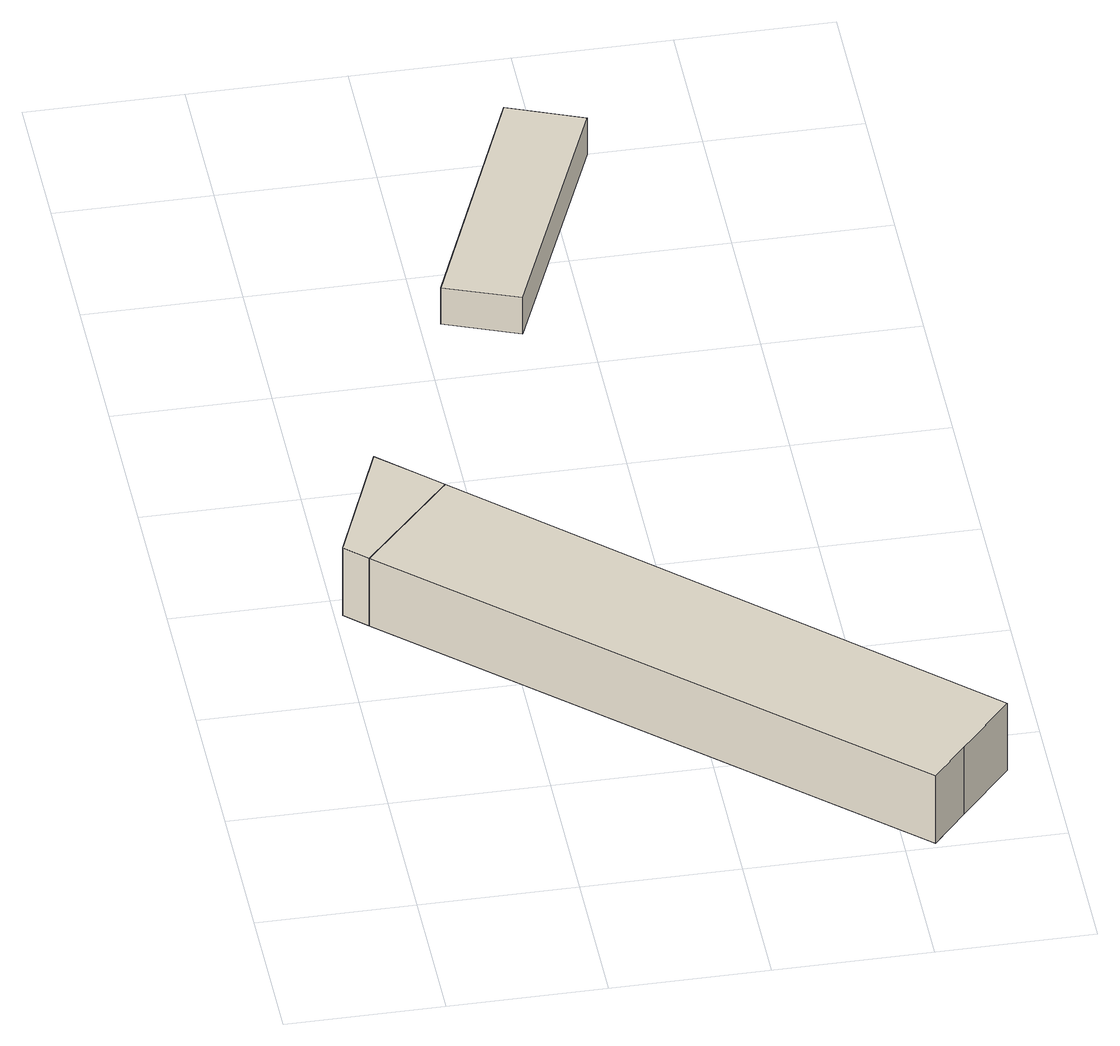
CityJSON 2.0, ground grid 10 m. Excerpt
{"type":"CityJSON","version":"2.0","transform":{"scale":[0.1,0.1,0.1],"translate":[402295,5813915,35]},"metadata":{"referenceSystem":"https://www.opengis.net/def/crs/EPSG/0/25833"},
"CityObjects":{
"building1":{"type":"Building","attributes":{"Gemeindeschluessel":"11000009","BezugspunktDach":"2200","function":"51009_1610","measuredHeight":5.23,"storeysAboveGround":0},"address":[{"country":"Germany","locality":"Berlin"}],"geometry":[{"type":"Solid","lod":"1","boundaries":[[[[0,1,2,3]],[[4,5,6,7]],[[4,7,3,2]],[[5,4,2,1]],[[6,5,1,0]],[[7,6,0,3]]]]}]},
"building2":{"type":"Building","attributes":{"Gemeindeschluessel":"11000009","BezugspunktDach":"2200","function":"31001_2000","measuredHeight":5.22,"storeysAboveGround":1},"address":[{"country":"Germany","locality":"Berlin","thoroughfareNumber":"325 (81)","thoroughfareName":"Köpenicker Straße"}],"geometry":[{"type":"Solid","lod":"1","boundaries":[[[[8,9,10,1,0]],[[5,11,12,13,6]],[[5,6,0,1]],[[11,5,1,10]],[[12,11,10,9]],[[13,12,9,8]],[[6,13,8,0]]]]}]},
"building3":{"type":"Building","attributes":{"Gemeindeschluessel":"11000009","BezugspunktDach":"2200","function":"31001_2463","measuredHeight":2.8,"storeysAboveGround":1},"address":[{"country":"Germany","locality":"Berlin","thoroughfareNumber":"325 (80)","thoroughfareName":"Köpenicker Straße"}],"geometry":[{"type":"Solid","lod":"1","boundaries":[[[[14,15,16,17]],[[18,19,20,21]],[[18,21,17,16]],[[19,18,16,15]],[[20,19,15,14]],[[21,20,14,17]]]]}]}
},
"vertices":[
[19,272,61],[77,335,61],[39,369,61],[5,285,61],[39,369,9],[77,335,9],[19,272,9],[5,285,9],
[319,4,61],[341,29,61],[374,66,61],[374,66,9],[341,29,9],[319,4,9],
[160,535,37],[229,700,37],[181,719,37],[113,553,37],[181,719,9],[229,700,9],[160,535,9],[113,553,9]
]}
